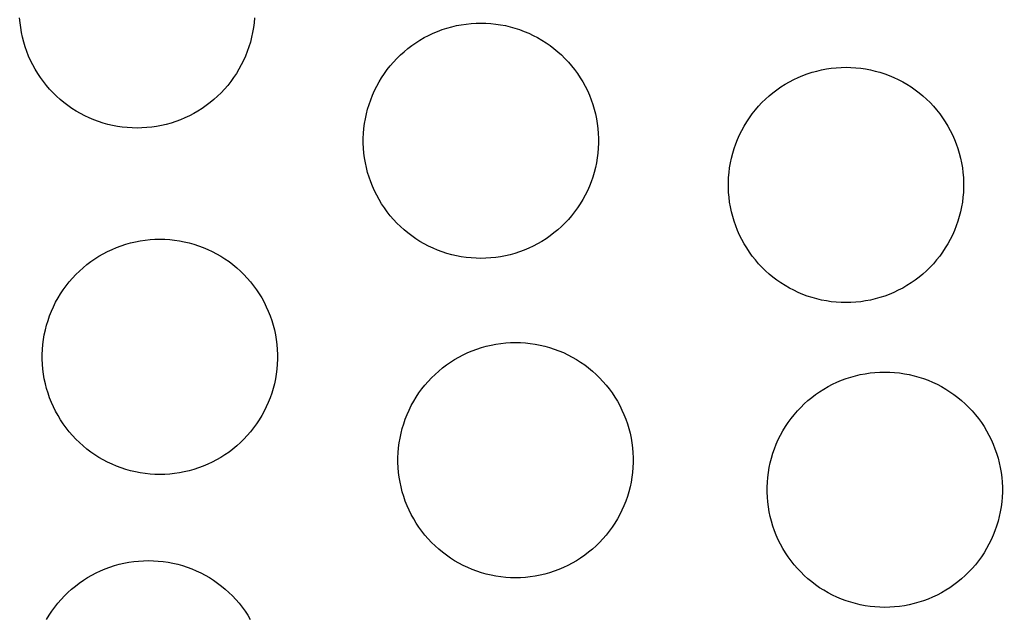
# Model space of a CAD drawing. Header units: metres. Extents: x -102 to 102, y -50 to 50.
# Drawn here: x 40.77 to 54.13, y -26.63 to -18.5 of the extents above; entities that cross this region are included whole.
import ezdxf

# ---------------------------------------------------------------- set-up
doc = ezdxf.new("R2010")
doc.units = ezdxf.units.M

msp = doc.modelspace()

# ---------------------------------------------------------------- linework, layer by layer
for p, q in [((40.7719, -18.5437), (40.7663, -18.4769)), ((40.7803, -18.6102), (40.7719, -18.5437)), ((43.9544, -18.5437), (43.946, -18.6102)), ((43.96, -18.4769), (43.9544, -18.5437)), ((46.7083, -18.5837), (46.7741, -18.5711)), ((46.7741, -18.5711), (46.8404, -18.5613)), ((46.8404, -18.5613), (46.9071, -18.5543)), ((46.9071, -18.5543), (46.974, -18.5501)), ((46.974, -18.5501), (47.041, -18.5487)), ((47.041, -18.5487), (47.108, -18.5501)), ((47.108, -18.5501), (47.1749, -18.5543)), ((47.1749, -18.5543), (47.2415, -18.5613)), ((47.2415, -18.5613), (47.3078, -18.5711)), ((47.3078, -18.5711), (47.3736, -18.5837)), ((40.7915, -18.6763), (40.7803, -18.6102)), ((40.8055, -18.7418), (40.7915, -18.6763)), ((43.9348, -18.6763), (43.9209, -18.7418)), ((43.946, -18.6102), (43.9348, -18.6763)), ((46.3296, -18.7156), (46.3902, -18.687)), ((46.3902, -18.687), (46.452, -18.6611)), ((46.452, -18.6611), (46.5148, -18.6377)), ((46.5148, -18.6377), (46.5785, -18.617)), ((46.5785, -18.617), (46.6431, -18.599)), ((46.6431, -18.599), (46.7083, -18.5837)), ((47.3736, -18.5837), (47.4389, -18.599)), ((47.4389, -18.599), (47.5034, -18.617)), ((47.5034, -18.617), (47.5672, -18.6377)), ((47.5672, -18.6377), (47.63, -18.6611)), ((47.63, -18.6611), (47.6917, -18.687)), ((47.6917, -18.687), (47.7524, -18.7156)), ((40.8221, -18.8067), (40.8055, -18.7418)), ((40.8415, -18.8709), (40.8221, -18.8067)), ((43.9042, -18.8067), (43.8849, -18.8709)), ((43.9209, -18.7418), (43.9042, -18.8067)), ((46.1005, -18.8543), (46.1555, -18.816)), ((46.1555, -18.816), (46.2121, -18.7801)), ((46.2121, -18.7801), (46.2702, -18.7466)), ((46.2702, -18.7466), (46.3296, -18.7156)), ((47.7524, -18.7156), (47.8118, -18.7466)), ((47.8118, -18.7466), (47.8698, -18.7801)), ((47.8698, -18.7801), (47.9264, -18.816)), ((47.9264, -18.816), (47.9814, -18.8543)), ((40.8635, -18.9342), (40.8415, -18.8709)), ((40.8882, -18.9965), (40.8635, -18.9342)), ((43.8628, -18.9342), (43.8382, -18.9965)), ((43.8849, -18.8709), (43.8628, -18.9342)), ((45.9457, -18.9823), (45.9955, -18.9375)), ((45.9955, -18.9375), (46.0471, -18.8948)), ((46.0471, -18.8948), (46.1005, -18.8543)), ((47.9814, -18.8543), (48.0348, -18.8948)), ((48.0348, -18.8948), (48.0864, -18.9375)), ((48.0864, -18.9375), (48.1362, -18.9823)), ((40.9155, -19.0577), (40.8882, -18.9965)), ((40.9452, -19.1177), (40.9155, -19.0577)), ((43.8109, -19.0577), (43.7811, -19.1177)), ((43.8382, -18.9965), (43.8109, -19.0577)), ((45.8082, -19.1288), (45.8519, -19.0781)), ((45.8519, -19.0781), (45.8978, -19.0292)), ((45.8978, -19.0292), (45.9457, -18.9823)), ((48.1362, -18.9823), (48.1841, -19.0292)), ((48.1841, -19.0292), (48.23, -19.0781)), ((48.23, -19.0781), (48.2738, -19.1288)), ((40.9775, -19.1764), (40.9452, -19.1177)), ((41.0122, -19.2338), (40.9775, -19.1764)), ((41.0493, -19.2896), (41.0122, -19.2338)), ((43.7141, -19.2338), (43.677, -19.2896)), ((43.7488, -19.1764), (43.7141, -19.2338)), ((43.7811, -19.1177), (43.7488, -19.1764)), ((45.69, -19.2914), (45.7271, -19.2356)), ((45.7271, -19.2356), (45.7665, -19.1813)), ((45.7665, -19.1813), (45.8082, -19.1288)), ((48.2738, -19.1288), (48.3154, -19.1813)), ((48.3154, -19.1813), (48.3548, -19.2356)), ((48.3548, -19.2356), (48.3919, -19.2914)), ((51.418, -19.2623), (51.4808, -19.239)), ((51.4808, -19.239), (51.5445, -19.2183)), ((51.5445, -19.2183), (51.6091, -19.2003)), ((51.6091, -19.2003), (51.6743, -19.185)), ((51.6743, -19.185), (51.7401, -19.1724)), ((51.7401, -19.1724), (51.8064, -19.1626)), ((51.8064, -19.1626), (51.8731, -19.1556)), ((51.8731, -19.1556), (51.94, -19.1514)), ((51.94, -19.1514), (52.007, -19.15)), ((52.007, -19.15), (52.074, -19.1514)), ((52.074, -19.1514), (52.1408, -19.1556)), ((52.1408, -19.1556), (52.2075, -19.1626)), ((52.2075, -19.1626), (52.2738, -19.1724)), ((52.2738, -19.1724), (52.3396, -19.185)), ((52.3396, -19.185), (52.4049, -19.2003)), ((52.4049, -19.2003), (52.4694, -19.2183)), ((52.4694, -19.2183), (52.5331, -19.239)), ((52.5331, -19.239), (52.596, -19.2623)), ((41.0887, -19.3438), (41.0493, -19.2896)), ((41.1303, -19.3963), (41.0887, -19.3438)), ((43.6376, -19.3438), (43.596, -19.3963)), ((43.677, -19.2896), (43.6376, -19.3438)), ((45.623, -19.4074), (45.6553, -19.3487)), ((45.6553, -19.3487), (45.69, -19.2914)), ((48.3919, -19.2914), (48.4266, -19.3487)), ((48.4266, -19.3487), (48.4589, -19.4074)), ((51.1216, -19.4173), (51.1781, -19.3814)), ((51.1781, -19.3814), (51.2362, -19.3479)), ((51.2362, -19.3479), (51.2956, -19.3168)), ((51.2956, -19.3168), (51.3562, -19.2883)), ((51.3562, -19.2883), (51.418, -19.2623)), ((52.596, -19.2623), (52.6577, -19.2883)), ((52.6577, -19.2883), (52.7184, -19.3168)), ((52.7184, -19.3168), (52.7778, -19.3479)), ((52.7778, -19.3479), (52.8358, -19.3814)), ((52.8358, -19.3814), (52.8924, -19.4173)), ((41.1741, -19.4471), (41.1303, -19.3963)), ((41.22, -19.4959), (41.1741, -19.4471)), ((41.2679, -19.5428), (41.22, -19.4959)), ((43.5063, -19.4959), (43.4585, -19.5428)), ((43.5522, -19.4471), (43.5063, -19.4959)), ((43.596, -19.3963), (43.5522, -19.4471)), ((45.566, -19.5287), (45.5932, -19.4675)), ((45.5932, -19.4675), (45.623, -19.4074)), ((48.4589, -19.4074), (48.4887, -19.4675)), ((48.4887, -19.4675), (48.5159, -19.5287)), ((50.9615, -19.5388), (51.0131, -19.4961)), ((51.0131, -19.4961), (51.0665, -19.4556)), ((51.0665, -19.4556), (51.1216, -19.4173)), ((52.8924, -19.4173), (52.9474, -19.4556)), ((52.9474, -19.4556), (53.0008, -19.4961)), ((53.0008, -19.4961), (53.0524, -19.5388)), ((41.3177, -19.5876), (41.2679, -19.5428)), ((41.3693, -19.6304), (41.3177, -19.5876)), ((41.4227, -19.6709), (41.3693, -19.6304)), ((43.357, -19.6304), (43.3036, -19.6709)), ((43.4086, -19.5876), (43.357, -19.6304)), ((43.4585, -19.5428), (43.4086, -19.5876)), ((45.5193, -19.6543), (45.5413, -19.591)), ((45.5413, -19.591), (45.566, -19.5287)), ((48.5159, -19.5287), (48.5406, -19.591)), ((48.5406, -19.591), (48.5627, -19.6543)), ((50.8179, -19.6794), (50.8638, -19.6305)), ((50.8638, -19.6305), (50.9117, -19.5836)), ((50.9117, -19.5836), (50.9615, -19.5388)), ((53.0524, -19.5388), (53.1022, -19.5836)), ((53.1022, -19.5836), (53.1501, -19.6305)), ((53.1501, -19.6305), (53.196, -19.6794)), ((41.4777, -19.7091), (41.4227, -19.6709)), ((41.5343, -19.745), (41.4777, -19.7091)), ((41.5924, -19.7785), (41.5343, -19.745)), ((41.6517, -19.8096), (41.5924, -19.7785)), ((43.134, -19.7785), (43.0746, -19.8096)), ((43.192, -19.745), (43.134, -19.7785)), ((43.2486, -19.7091), (43.192, -19.745)), ((43.3036, -19.6709), (43.2486, -19.7091)), ((45.4693, -19.8489), (45.4832, -19.7833)), ((45.4832, -19.7833), (45.4999, -19.7184)), ((45.4999, -19.7184), (45.5193, -19.6543)), ((48.5627, -19.6543), (48.582, -19.7184)), ((48.582, -19.7184), (48.5987, -19.7833)), ((48.5987, -19.7833), (48.6126, -19.8489)), ((50.6931, -19.8369), (50.7325, -19.7826)), ((50.7325, -19.7826), (50.7742, -19.7301)), ((50.7742, -19.7301), (50.8179, -19.6794)), ((53.196, -19.6794), (53.2398, -19.7301)), ((53.2398, -19.7301), (53.2814, -19.7826)), ((53.2814, -19.7826), (53.3208, -19.8369)), ((41.7124, -19.8381), (41.6517, -19.8096)), ((41.7742, -19.8641), (41.7124, -19.8381)), ((41.837, -19.8874), (41.7742, -19.8641)), ((41.9007, -19.9082), (41.837, -19.8874)), ((41.9653, -19.9262), (41.9007, -19.9082)), ((42.8256, -19.9082), (42.7611, -19.9262)), ((42.8894, -19.8874), (42.8256, -19.9082)), ((42.9522, -19.8641), (42.8894, -19.8874)), ((43.0139, -19.8381), (42.9522, -19.8641)), ((43.0746, -19.8096), (43.0139, -19.8381)), ((45.4497, -19.9815), (45.4581, -19.915)), ((45.4581, -19.915), (45.4693, -19.8489)), ((48.6126, -19.8489), (48.6238, -19.915)), ((48.6238, -19.915), (48.6322, -19.9815)), ((50.6213, -19.95), (50.6561, -19.8927)), ((50.6561, -19.8927), (50.6931, -19.8369)), ((53.3208, -19.8369), (53.3579, -19.8927)), ((53.3579, -19.8927), (53.3926, -19.95)), ((42.0305, -19.9415), (41.9653, -19.9262)), ((42.0963, -19.954), (42.0305, -19.9415)), ((42.1626, -19.9638), (42.0963, -19.954)), ((42.2293, -19.9708), (42.1626, -19.9638)), ((42.2962, -19.975), (42.2293, -19.9708)), ((42.3632, -19.9764), (42.2962, -19.975)), ((42.4302, -19.975), (42.3632, -19.9764)), ((42.4971, -19.9708), (42.4302, -19.975)), ((42.5637, -19.9638), (42.4971, -19.9708)), ((42.63, -19.954), (42.5637, -19.9638)), ((42.6958, -19.9415), (42.63, -19.954)), ((42.7611, -19.9262), (42.6958, -19.9415)), ((45.4413, -20.1152), (45.4441, -20.0482)), ((45.4441, -20.0482), (45.4497, -19.9815)), ((48.6322, -19.9815), (48.6378, -20.0482)), ((48.6378, -20.0482), (48.6406, -20.1152)), ((50.5592, -20.0687), (50.5891, -20.0087)), ((50.5891, -20.0087), (50.6213, -19.95)), ((53.3926, -19.95), (53.4249, -20.0087)), ((53.4249, -20.0087), (53.4547, -20.0687)), ((45.4413, -20.1822), (45.4413, -20.1152)), ((45.4441, -20.2492), (45.4413, -20.1822)), ((48.6406, -20.1822), (48.6378, -20.2492)), ((48.6406, -20.1152), (48.6406, -20.1822)), ((50.5073, -20.1923), (50.532, -20.13)), ((50.532, -20.13), (50.5592, -20.0687)), ((53.4547, -20.0687), (53.4819, -20.13)), ((53.4819, -20.13), (53.5066, -20.1923)), ((45.4497, -20.3159), (45.4441, -20.2492)), ((45.4581, -20.3824), (45.4497, -20.3159)), ((48.6322, -20.3159), (48.6238, -20.3824)), ((48.6378, -20.2492), (48.6322, -20.3159)), ((50.4659, -20.3197), (50.4853, -20.2556)), ((50.4853, -20.2556), (50.5073, -20.1923)), ((53.5066, -20.1923), (53.5286, -20.2556)), ((53.5286, -20.2556), (53.548, -20.3197)), ((45.4693, -20.4485), (45.4581, -20.3824)), ((45.4832, -20.5141), (45.4693, -20.4485)), ((48.6126, -20.4485), (48.5987, -20.5141)), ((48.6238, -20.3824), (48.6126, -20.4485)), ((50.4241, -20.5163), (50.4353, -20.4502)), ((50.4353, -20.4502), (50.4492, -20.3846)), ((50.4492, -20.3846), (50.4659, -20.3197)), ((53.548, -20.3197), (53.5647, -20.3846)), ((53.5647, -20.3846), (53.5786, -20.4502)), ((53.5786, -20.4502), (53.5898, -20.5163)), ((45.4999, -20.579), (45.4832, -20.5141)), ((45.5193, -20.6431), (45.4999, -20.579)), ((48.582, -20.579), (48.5627, -20.6431)), ((48.5987, -20.5141), (48.582, -20.579)), ((50.4101, -20.6495), (50.4157, -20.5827)), ((50.4157, -20.5827), (50.4241, -20.5163)), ((53.5898, -20.5163), (53.5982, -20.5827)), ((53.5982, -20.5827), (53.6038, -20.6495)), ((45.5413, -20.7064), (45.5193, -20.6431)), ((45.566, -20.7687), (45.5413, -20.7064)), ((48.5406, -20.7064), (48.5159, -20.7687)), ((48.5627, -20.6431), (48.5406, -20.7064)), ((50.4073, -20.7165), (50.4101, -20.6495)), ((50.4073, -20.7835), (50.4073, -20.7165)), ((53.6038, -20.6495), (53.6066, -20.7165)), ((53.6066, -20.7165), (53.6066, -20.7835)), ((45.5932, -20.8299), (45.566, -20.7687)), ((45.623, -20.89), (45.5932, -20.8299)), ((48.4887, -20.8299), (48.4589, -20.89)), ((48.5159, -20.7687), (48.4887, -20.8299)), ((50.4101, -20.8504), (50.4073, -20.7835)), ((50.4157, -20.9172), (50.4101, -20.8504)), ((53.6038, -20.8504), (53.5982, -20.9172)), ((53.6066, -20.7835), (53.6038, -20.8504)), ((45.6553, -20.9487), (45.623, -20.89)), ((45.69, -21.006), (45.6553, -20.9487)), ((48.4266, -20.9487), (48.3919, -21.006)), ((48.4589, -20.89), (48.4266, -20.9487)), ((50.4241, -20.9837), (50.4157, -20.9172)), ((50.4353, -21.0498), (50.4241, -20.9837)), ((53.5898, -20.9837), (53.5786, -21.0498)), ((53.5982, -20.9172), (53.5898, -20.9837)), ((45.7271, -21.0618), (45.69, -21.006)), ((45.7665, -21.1161), (45.7271, -21.0618)), ((45.8082, -21.1686), (45.7665, -21.1161)), ((48.3154, -21.1161), (48.2738, -21.1686)), ((48.3548, -21.0618), (48.3154, -21.1161)), ((48.3919, -21.006), (48.3548, -21.0618)), ((50.4492, -21.1154), (50.4353, -21.0498)), ((50.4659, -21.1803), (50.4492, -21.1154)), ((53.5647, -21.1154), (53.548, -21.1803)), ((53.5786, -21.0498), (53.5647, -21.1154)), ((45.8519, -21.2193), (45.8082, -21.1686)), ((45.8978, -21.2682), (45.8519, -21.2193)), ((48.23, -21.2193), (48.1841, -21.2682)), ((48.2738, -21.1686), (48.23, -21.2193)), ((50.4853, -21.2444), (50.4659, -21.1803)), ((50.5073, -21.3077), (50.4853, -21.2444)), ((53.5286, -21.2444), (53.5066, -21.3077)), ((53.548, -21.1803), (53.5286, -21.2444)), ((45.9457, -21.315), (45.8978, -21.2682)), ((45.9955, -21.3599), (45.9457, -21.315)), ((46.0471, -21.4026), (45.9955, -21.3599)), ((48.0864, -21.3599), (48.0348, -21.4026)), ((48.1362, -21.315), (48.0864, -21.3599)), ((48.1841, -21.2682), (48.1362, -21.315)), ((50.532, -21.37), (50.5073, -21.3077)), ((50.5592, -21.4312), (50.532, -21.37)), ((53.4819, -21.37), (53.4547, -21.4312)), ((53.5066, -21.3077), (53.4819, -21.37)), ((42.3409, -21.5224), (42.4068, -21.5098)), ((42.4068, -21.5098), (42.4731, -21.5)), ((42.4731, -21.5), (42.5397, -21.493)), ((42.5397, -21.493), (42.6066, -21.4888)), ((42.6066, -21.4888), (42.6736, -21.4874)), ((42.6736, -21.4874), (42.7406, -21.4888)), ((42.7406, -21.4888), (42.8075, -21.493)), ((42.8075, -21.493), (42.8741, -21.5)), ((42.8741, -21.5), (42.9404, -21.5098)), ((42.9404, -21.5098), (43.0063, -21.5224)), ((46.1005, -21.4431), (46.0471, -21.4026)), ((46.1555, -21.4814), (46.1005, -21.4431)), ((46.2121, -21.5173), (46.1555, -21.4814)), ((46.2702, -21.5508), (46.2121, -21.5173)), ((47.8698, -21.5173), (47.8118, -21.5508)), ((47.9264, -21.4814), (47.8698, -21.5173)), ((47.9814, -21.4431), (47.9264, -21.4814)), ((48.0348, -21.4026), (47.9814, -21.4431)), ((50.5891, -21.4913), (50.5592, -21.4312)), ((50.6213, -21.55), (50.5891, -21.4913)), ((53.4249, -21.4913), (53.3926, -21.55)), ((53.4547, -21.4312), (53.4249, -21.4913)), ((41.9028, -21.6853), (41.9622, -21.6543)), ((41.9622, -21.6543), (42.0228, -21.6257)), ((42.0228, -21.6257), (42.0846, -21.5997)), ((42.0846, -21.5997), (42.1474, -21.5764)), ((42.1474, -21.5764), (42.2112, -21.5557)), ((42.2112, -21.5557), (42.2757, -21.5377)), ((42.2757, -21.5377), (42.3409, -21.5224)), ((43.0063, -21.5224), (43.0715, -21.5377)), ((43.0715, -21.5377), (43.136, -21.5557)), ((43.136, -21.5557), (43.1998, -21.5764)), ((43.1998, -21.5764), (43.2626, -21.5997)), ((43.2626, -21.5997), (43.3244, -21.6257)), ((43.3244, -21.6257), (43.385, -21.6543)), ((43.385, -21.6543), (43.4444, -21.6853)), ((46.3296, -21.5818), (46.2702, -21.5508)), ((46.3902, -21.6104), (46.3296, -21.5818)), ((46.452, -21.6363), (46.3902, -21.6104)), ((46.5148, -21.6597), (46.452, -21.6363)), ((47.63, -21.6363), (47.5672, -21.6597)), ((47.6917, -21.6104), (47.63, -21.6363)), ((47.7524, -21.5818), (47.6917, -21.6104)), ((47.8118, -21.5508), (47.7524, -21.5818)), ((50.6561, -21.6073), (50.6213, -21.55)), ((50.6931, -21.6631), (50.6561, -21.6073)), ((53.3579, -21.6073), (53.3208, -21.6631)), ((53.3926, -21.55), (53.3579, -21.6073)), ((41.7332, -21.793), (41.7882, -21.7547)), ((41.7882, -21.7547), (41.8448, -21.7188)), ((41.8448, -21.7188), (41.9028, -21.6853)), ((43.4444, -21.6853), (43.5024, -21.7188)), ((43.5024, -21.7188), (43.559, -21.7547)), ((43.559, -21.7547), (43.6141, -21.793)), ((46.5785, -21.6804), (46.5148, -21.6597)), ((46.6431, -21.6984), (46.5785, -21.6804)), ((46.7083, -21.7137), (46.6431, -21.6984)), ((46.7741, -21.7263), (46.7083, -21.7137)), ((46.8404, -21.7361), (46.7741, -21.7263)), ((46.9071, -21.7431), (46.8404, -21.7361)), ((46.974, -21.7473), (46.9071, -21.7431)), ((47.041, -21.7487), (46.974, -21.7473)), ((47.108, -21.7473), (47.041, -21.7487)), ((47.1749, -21.7431), (47.108, -21.7473)), ((47.2415, -21.7361), (47.1749, -21.7431)), ((47.3078, -21.7263), (47.2415, -21.7361)), ((47.3736, -21.7137), (47.3078, -21.7263)), ((47.4389, -21.6984), (47.3736, -21.7137)), ((47.5034, -21.6804), (47.4389, -21.6984)), ((47.5672, -21.6597), (47.5034, -21.6804)), ((50.7325, -21.7173), (50.6931, -21.6631)), ((50.7742, -21.7699), (50.7325, -21.7173)), ((50.8179, -21.8206), (50.7742, -21.7699)), ((53.2398, -21.7699), (53.196, -21.8206)), ((53.2814, -21.7173), (53.2398, -21.7699)), ((53.3208, -21.6631), (53.2814, -21.7173)), ((41.5304, -21.9679), (41.5783, -21.9211)), ((41.5783, -21.9211), (41.6281, -21.8762)), ((41.6281, -21.8762), (41.6798, -21.8335)), ((41.6798, -21.8335), (41.7332, -21.793)), ((43.6141, -21.793), (43.6674, -21.8335)), ((43.6674, -21.8335), (43.7191, -21.8762)), ((43.7191, -21.8762), (43.7689, -21.9211)), ((43.7689, -21.9211), (43.8168, -21.9679)), ((50.8638, -21.8694), (50.8179, -21.8206)), ((50.9117, -21.9163), (50.8638, -21.8694)), ((50.9615, -21.9612), (50.9117, -21.9163)), ((53.1022, -21.9163), (53.0524, -21.9612)), ((53.1501, -21.8694), (53.1022, -21.9163)), ((53.196, -21.8206), (53.1501, -21.8694)), ((41.4408, -22.0675), (41.4846, -22.0168)), ((41.4846, -22.0168), (41.5304, -21.9679)), ((43.8168, -21.9679), (43.8626, -22.0168)), ((43.8626, -22.0168), (43.9064, -22.0675)), ((51.0131, -22.0039), (50.9615, -21.9612)), ((51.0665, -22.0444), (51.0131, -22.0039)), ((51.1216, -22.0827), (51.0665, -22.0444)), ((52.9474, -22.0444), (52.8924, -22.0827)), ((53.0008, -22.0039), (52.9474, -22.0444)), ((53.0524, -21.9612), (53.0008, -22.0039)), ((41.3227, -22.2301), (41.3598, -22.1743)), ((41.3598, -22.1743), (41.3992, -22.12)), ((41.3992, -22.12), (41.4408, -22.0675)), ((43.9064, -22.0675), (43.948, -22.12)), ((43.948, -22.12), (43.9874, -22.1743)), ((43.9874, -22.1743), (44.0245, -22.2301)), ((51.1781, -22.1186), (51.1216, -22.0827)), ((51.2362, -22.1521), (51.1781, -22.1186)), ((51.2956, -22.1831), (51.2362, -22.1521)), ((51.3562, -22.2117), (51.2956, -22.1831)), ((52.7184, -22.1831), (52.6577, -22.2117)), ((52.7778, -22.1521), (52.7184, -22.1831)), ((52.8358, -22.1186), (52.7778, -22.1521)), ((52.8924, -22.0827), (52.8358, -22.1186)), ((41.2557, -22.3461), (41.288, -22.2874)), ((41.288, -22.2874), (41.3227, -22.2301)), ((44.0245, -22.2301), (44.0592, -22.2874)), ((44.0592, -22.2874), (44.0915, -22.3461)), ((51.418, -22.2376), (51.3562, -22.2117)), ((51.4808, -22.261), (51.418, -22.2376)), ((51.5445, -22.2817), (51.4808, -22.261)), ((51.6091, -22.2997), (51.5445, -22.2817)), ((51.6743, -22.315), (51.6091, -22.2997)), ((51.7401, -22.3276), (51.6743, -22.315)), ((52.3396, -22.315), (52.2738, -22.3276)), ((52.4049, -22.2997), (52.3396, -22.315)), ((52.4694, -22.2817), (52.4049, -22.2997)), ((52.5331, -22.261), (52.4694, -22.2817)), ((52.596, -22.2376), (52.5331, -22.261)), ((52.6577, -22.2117), (52.596, -22.2376)), ((41.1986, -22.4674), (41.2259, -22.4061)), ((41.2259, -22.4061), (41.2557, -22.3461)), ((44.0915, -22.3461), (44.1213, -22.4061)), ((44.1213, -22.4061), (44.1486, -22.4674)), ((51.8064, -22.3374), (51.7401, -22.3276)), ((51.8731, -22.3444), (51.8064, -22.3374)), ((51.94, -22.3486), (51.8731, -22.3444)), ((52.007, -22.35), (51.94, -22.3486)), ((52.074, -22.3486), (52.007, -22.35)), ((52.1408, -22.3444), (52.074, -22.3486)), ((52.2075, -22.3374), (52.1408, -22.3444)), ((52.2738, -22.3276), (52.2075, -22.3374)), ((41.1519, -22.593), (41.174, -22.5297)), ((41.174, -22.5297), (41.1986, -22.4674)), ((44.1486, -22.4674), (44.1732, -22.5297)), ((44.1732, -22.5297), (44.1953, -22.593)), ((41.1019, -22.7876), (41.1159, -22.722)), ((41.1159, -22.722), (41.1325, -22.6571)), ((41.1325, -22.6571), (41.1519, -22.593)), ((44.1953, -22.593), (44.2147, -22.6571)), ((44.2147, -22.6571), (44.2313, -22.722)), ((44.2313, -22.722), (44.2453, -22.7876)), ((41.0824, -22.9202), (41.0908, -22.8537)), ((41.0908, -22.8537), (41.1019, -22.7876)), ((44.2453, -22.7876), (44.2564, -22.8537)), ((44.2564, -22.8537), (44.2648, -22.9202)), ((41.074, -23.0539), (41.0768, -22.9869)), ((41.0768, -22.9869), (41.0824, -22.9202)), ((44.2648, -22.9202), (44.2704, -22.9869)), ((44.2704, -22.9869), (44.2733, -23.0539)), ((46.923, -23.0045), (46.9858, -22.9812)), ((46.9858, -22.9812), (47.0495, -22.9605)), ((47.0495, -22.9605), (47.1141, -22.9425)), ((47.1141, -22.9425), (47.1793, -22.9272)), ((47.1793, -22.9272), (47.2451, -22.9146)), ((47.2451, -22.9146), (47.3114, -22.9048)), ((47.3114, -22.9048), (47.3781, -22.8978)), ((47.3781, -22.8978), (47.445, -22.8936)), ((47.445, -22.8936), (47.512, -22.8922)), ((47.512, -22.8922), (47.579, -22.8936)), ((47.579, -22.8936), (47.6459, -22.8978)), ((47.6459, -22.8978), (47.7125, -22.9048)), ((47.7125, -22.9048), (47.7788, -22.9146)), ((47.7788, -22.9146), (47.8446, -22.9272)), ((47.8446, -22.9272), (47.9099, -22.9425)), ((47.9099, -22.9425), (47.9744, -22.9605)), ((47.9744, -22.9605), (48.0382, -22.9812)), ((48.0382, -22.9812), (48.101, -23.0045)), ((41.074, -23.1209), (41.074, -23.0539)), ((41.0768, -23.1879), (41.074, -23.1209)), ((44.2733, -23.1209), (44.2704, -23.1879)), ((44.2733, -23.0539), (44.2733, -23.1209)), ((46.6266, -23.1595), (46.6831, -23.1236)), ((46.6831, -23.1236), (46.7412, -23.0901)), ((46.7412, -23.0901), (46.8006, -23.0591)), ((46.8006, -23.0591), (46.8612, -23.0305)), ((46.8612, -23.0305), (46.923, -23.0045)), ((48.101, -23.0045), (48.1628, -23.0305)), ((48.1628, -23.0305), (48.2234, -23.0591)), ((48.2234, -23.0591), (48.2828, -23.0901)), ((48.2828, -23.0901), (48.3408, -23.1236)), ((48.3408, -23.1236), (48.3974, -23.1595)), ((41.0824, -23.2546), (41.0768, -23.1879)), ((41.0908, -23.3211), (41.0824, -23.2546)), ((44.2648, -23.2546), (44.2564, -23.3211)), ((44.2704, -23.1879), (44.2648, -23.2546)), ((46.4665, -23.281), (46.5181, -23.2383)), ((46.5181, -23.2383), (46.5715, -23.1978)), ((46.5715, -23.1978), (46.6266, -23.1595)), ((48.3974, -23.1595), (48.4524, -23.1978)), ((48.4524, -23.1978), (48.5058, -23.2383)), ((48.5058, -23.2383), (48.5574, -23.281)), ((41.1019, -23.3872), (41.0908, -23.3211)), ((41.1159, -23.4528), (41.1019, -23.3872)), ((44.2453, -23.3872), (44.2313, -23.4528)), ((44.2564, -23.3211), (44.2453, -23.3872)), ((46.3229, -23.4216), (46.3688, -23.3727)), ((46.3688, -23.3727), (46.4167, -23.3258)), ((46.4167, -23.3258), (46.4665, -23.281)), ((48.5574, -23.281), (48.6073, -23.3258)), ((48.6073, -23.3258), (48.6551, -23.3727)), ((48.6551, -23.3727), (48.701, -23.4216)), ((51.9451, -23.4066), (52.0079, -23.3833)), ((52.0079, -23.3833), (52.0716, -23.3625)), ((52.0716, -23.3625), (52.1362, -23.3445)), ((52.1362, -23.3445), (52.2014, -23.3292)), ((52.2014, -23.3292), (52.2672, -23.3167)), ((52.2672, -23.3167), (52.3335, -23.3069)), ((52.3335, -23.3069), (52.4002, -23.2999)), ((52.4002, -23.2999), (52.4671, -23.2957)), ((52.4671, -23.2957), (52.5341, -23.2943)), ((52.5341, -23.2943), (52.6011, -23.2957)), ((52.6011, -23.2957), (52.668, -23.2999)), ((52.668, -23.2999), (52.7346, -23.3069)), ((52.7346, -23.3069), (52.8009, -23.3167)), ((52.8009, -23.3167), (52.8667, -23.3292)), ((52.8667, -23.3292), (52.932, -23.3445)), ((52.932, -23.3445), (52.9965, -23.3625)), ((52.9965, -23.3625), (53.0603, -23.3833)), ((53.0603, -23.3833), (53.1231, -23.4066)), ((41.1325, -23.5177), (41.1159, -23.4528)), ((41.1519, -23.5818), (41.1325, -23.5177)), ((44.2147, -23.5177), (44.1953, -23.5818)), ((44.2313, -23.4528), (44.2147, -23.5177)), ((46.1981, -23.579), (46.2375, -23.5248)), ((46.2375, -23.5248), (46.2792, -23.4723)), ((46.2792, -23.4723), (46.3229, -23.4216)), ((48.701, -23.4216), (48.7448, -23.4723)), ((48.7448, -23.4723), (48.7864, -23.5248)), ((48.7864, -23.5248), (48.8258, -23.579)), ((51.6487, -23.5616), (51.7052, -23.5257)), ((51.7052, -23.5257), (51.7633, -23.4922)), ((51.7633, -23.4922), (51.8227, -23.4611)), ((51.8227, -23.4611), (51.8833, -23.4326)), ((51.8833, -23.4326), (51.9451, -23.4066)), ((53.1231, -23.4066), (53.1848, -23.4326)), ((53.1848, -23.4326), (53.2455, -23.4611)), ((53.2455, -23.4611), (53.3049, -23.4922)), ((53.3049, -23.4922), (53.3629, -23.5257)), ((53.3629, -23.5257), (53.4195, -23.5616)), ((41.174, -23.6451), (41.1519, -23.5818)), ((41.1986, -23.7074), (41.174, -23.6451)), ((44.1732, -23.6451), (44.1486, -23.7074)), ((44.1953, -23.5818), (44.1732, -23.6451)), ((46.1263, -23.6922), (46.1611, -23.6349)), ((46.1611, -23.6349), (46.1981, -23.579)), ((48.8258, -23.579), (48.8629, -23.6349)), ((48.8629, -23.6349), (48.8976, -23.6922)), ((51.4886, -23.6831), (51.5403, -23.6404)), ((51.5403, -23.6404), (51.5936, -23.5998)), ((51.5936, -23.5998), (51.6487, -23.5616)), ((53.4195, -23.5616), (53.4745, -23.5998)), ((53.4745, -23.5998), (53.5279, -23.6404)), ((53.5279, -23.6404), (53.5795, -23.6831)), ((41.2259, -23.7686), (41.1986, -23.7074)), ((41.2557, -23.8287), (41.2259, -23.7686)), ((44.1213, -23.7686), (44.0915, -23.8287)), ((44.1486, -23.7074), (44.1213, -23.7686)), ((46.0643, -23.8109), (46.0941, -23.7509)), ((46.0941, -23.7509), (46.1263, -23.6922)), ((48.8976, -23.6922), (48.9299, -23.7509)), ((48.9299, -23.7509), (48.9597, -23.8109)), ((51.3451, -23.8237), (51.3909, -23.7748)), ((51.3909, -23.7748), (51.4388, -23.7279)), ((51.4388, -23.7279), (51.4886, -23.6831)), ((53.5795, -23.6831), (53.6293, -23.7279)), ((53.6293, -23.7279), (53.6772, -23.7748)), ((53.6772, -23.7748), (53.7231, -23.8237)), ((41.288, -23.8874), (41.2557, -23.8287)), ((41.3227, -23.9447), (41.288, -23.8874)), ((44.0592, -23.8874), (44.0245, -23.9447)), ((44.0915, -23.8287), (44.0592, -23.8874)), ((46.0123, -23.9345), (46.037, -23.8722)), ((46.037, -23.8722), (46.0643, -23.8109)), ((48.9597, -23.8109), (48.987, -23.8722)), ((48.987, -23.8722), (49.0116, -23.9345)), ((51.2202, -23.9811), (51.2596, -23.9269)), ((51.2596, -23.9269), (51.3013, -23.8744)), ((51.3013, -23.8744), (51.3451, -23.8237)), ((53.7231, -23.8237), (53.7669, -23.8744)), ((53.7669, -23.8744), (53.8085, -23.9269)), ((53.8085, -23.9269), (53.8479, -23.9811)), ((41.3598, -24.0005), (41.3227, -23.9447)), ((41.3992, -24.0547), (41.3598, -24.0005)), ((41.4408, -24.1073), (41.3992, -24.0547)), ((43.948, -24.0547), (43.9064, -24.1073)), ((43.9874, -24.0005), (43.948, -24.0547)), ((44.0245, -23.9447), (43.9874, -24.0005)), ((45.9709, -24.0619), (45.9903, -23.9978)), ((45.9903, -23.9978), (46.0123, -23.9345)), ((49.0116, -23.9345), (49.0337, -23.9978)), ((49.0337, -23.9978), (49.053, -24.0619)), ((51.1485, -24.0943), (51.1832, -24.0369)), ((51.1832, -24.0369), (51.2202, -23.9811)), ((53.8479, -23.9811), (53.885, -24.0369)), ((53.885, -24.0369), (53.9197, -24.0943)), ((41.4846, -24.158), (41.4408, -24.1073)), ((41.5304, -24.2069), (41.4846, -24.158)), ((43.8626, -24.158), (43.8168, -24.2069)), ((43.9064, -24.1073), (43.8626, -24.158)), ((45.9291, -24.2585), (45.9403, -24.1924)), ((45.9403, -24.1924), (45.9543, -24.1268)), ((45.9543, -24.1268), (45.9709, -24.0619)), ((49.053, -24.0619), (49.0697, -24.1268)), ((49.0697, -24.1268), (49.0836, -24.1924)), ((49.0836, -24.1924), (49.0948, -24.2585)), ((51.0864, -24.213), (51.1162, -24.153)), ((51.1162, -24.153), (51.1485, -24.0943)), ((53.9197, -24.0943), (53.952, -24.153)), ((53.952, -24.153), (53.9818, -24.213)), ((41.5783, -24.2537), (41.5304, -24.2069)), ((41.6281, -24.2986), (41.5783, -24.2537)), ((41.6798, -24.3413), (41.6281, -24.2986)), ((43.7191, -24.2986), (43.6674, -24.3413)), ((43.7689, -24.2537), (43.7191, -24.2986)), ((43.8168, -24.2069), (43.7689, -24.2537)), ((45.9151, -24.3917), (45.9207, -24.3249)), ((45.9207, -24.3249), (45.9291, -24.2585)), ((49.0948, -24.2585), (49.1032, -24.3249)), ((49.1032, -24.3249), (49.1088, -24.3917)), ((51.0344, -24.3365), (51.0591, -24.2742)), ((51.0591, -24.2742), (51.0864, -24.213)), ((53.9818, -24.213), (54.009, -24.2742)), ((54.009, -24.2742), (54.0337, -24.3365)), ((41.7332, -24.3818), (41.6798, -24.3413)), ((41.7882, -24.4201), (41.7332, -24.3818)), ((41.8448, -24.456), (41.7882, -24.4201)), ((41.9028, -24.4895), (41.8448, -24.456)), ((43.5024, -24.456), (43.4444, -24.4895)), ((43.559, -24.4201), (43.5024, -24.456)), ((43.6141, -24.3818), (43.559, -24.4201)), ((43.6674, -24.3413), (43.6141, -24.3818)), ((45.9123, -24.4587), (45.9151, -24.3917)), ((45.9123, -24.5257), (45.9123, -24.4587)), ((49.1088, -24.3917), (49.1116, -24.4587)), ((49.1116, -24.4587), (49.1116, -24.5257)), ((50.993, -24.464), (51.0124, -24.3998)), ((51.0124, -24.3998), (51.0344, -24.3365)), ((54.0337, -24.3365), (54.0558, -24.3998)), ((54.0558, -24.3998), (54.0751, -24.464)), ((41.9622, -24.5205), (41.9028, -24.4895)), ((42.0228, -24.5491), (41.9622, -24.5205)), ((42.0846, -24.575), (42.0228, -24.5491)), ((42.1474, -24.5984), (42.0846, -24.575)), ((43.2626, -24.575), (43.1998, -24.5984)), ((43.3244, -24.5491), (43.2626, -24.575)), ((43.385, -24.5205), (43.3244, -24.5491)), ((43.4444, -24.4895), (43.385, -24.5205)), ((45.9151, -24.5927), (45.9123, -24.5257)), ((45.9207, -24.6594), (45.9151, -24.5927)), ((49.1088, -24.5927), (49.1032, -24.6594)), ((49.1116, -24.5257), (49.1088, -24.5927)), ((50.9512, -24.6605), (50.9624, -24.5945)), ((50.9624, -24.5945), (50.9764, -24.5289)), ((50.9764, -24.5289), (50.993, -24.464)), ((54.0751, -24.464), (54.0918, -24.5289)), ((54.0918, -24.5289), (54.1057, -24.5945)), ((54.1057, -24.5945), (54.1169, -24.6605)), ((42.2112, -24.6191), (42.1474, -24.5984)), ((42.2757, -24.6371), (42.2112, -24.6191)), ((42.3409, -24.6524), (42.2757, -24.6371)), ((42.4068, -24.665), (42.3409, -24.6524)), ((42.4731, -24.6748), (42.4068, -24.665)), ((42.5397, -24.6818), (42.4731, -24.6748)), ((42.6066, -24.686), (42.5397, -24.6818)), ((42.6736, -24.6874), (42.6066, -24.686)), ((42.7406, -24.686), (42.6736, -24.6874)), ((42.8075, -24.6818), (42.7406, -24.686)), ((42.8741, -24.6748), (42.8075, -24.6818)), ((42.9404, -24.665), (42.8741, -24.6748)), ((43.0063, -24.6524), (42.9404, -24.665)), ((43.0715, -24.6371), (43.0063, -24.6524)), ((43.136, -24.6191), (43.0715, -24.6371)), ((43.1998, -24.5984), (43.136, -24.6191)), ((45.9291, -24.7259), (45.9207, -24.6594)), ((45.9403, -24.792), (45.9291, -24.7259)), ((49.0948, -24.7259), (49.0836, -24.792)), ((49.1032, -24.6594), (49.0948, -24.7259)), ((50.9372, -24.7938), (50.9429, -24.727)), ((50.9429, -24.727), (50.9512, -24.6605)), ((54.1169, -24.6605), (54.1253, -24.727)), ((54.1253, -24.727), (54.1309, -24.7938)), ((45.9543, -24.8575), (45.9403, -24.792)), ((45.9709, -24.9225), (45.9543, -24.8575)), ((49.0697, -24.8575), (49.053, -24.9225)), ((49.0836, -24.792), (49.0697, -24.8575)), ((50.9344, -24.8608), (50.9372, -24.7938)), ((50.9344, -24.9278), (50.9344, -24.8608)), ((54.1309, -24.7938), (54.1337, -24.8608)), ((54.1337, -24.8608), (54.1337, -24.9278)), ((45.9903, -24.9866), (45.9709, -24.9225)), ((46.0123, -25.0499), (45.9903, -24.9866)), ((49.0337, -24.9866), (49.0116, -25.0499)), ((49.053, -24.9225), (49.0337, -24.9866)), ((50.9372, -24.9947), (50.9344, -24.9278)), ((50.9429, -25.0615), (50.9372, -24.9947)), ((54.1309, -24.9947), (54.1253, -25.0615)), ((54.1337, -24.9278), (54.1309, -24.9947)), ((46.037, -25.1122), (46.0123, -25.0499)), ((46.0643, -25.1734), (46.037, -25.1122)), ((48.987, -25.1122), (48.9597, -25.1734)), ((49.0116, -25.0499), (48.987, -25.1122)), ((50.9512, -25.128), (50.9429, -25.0615)), ((50.9624, -25.1941), (50.9512, -25.128)), ((54.1169, -25.128), (54.1057, -25.1941)), ((54.1253, -25.0615), (54.1169, -25.128)), ((46.0941, -25.2335), (46.0643, -25.1734)), ((46.1263, -25.2922), (46.0941, -25.2335)), ((48.9299, -25.2335), (48.8976, -25.2922)), ((48.9597, -25.1734), (48.9299, -25.2335)), ((50.9764, -25.2596), (50.9624, -25.1941)), ((50.993, -25.3245), (50.9764, -25.2596)), ((54.0918, -25.2596), (54.0751, -25.3245)), ((54.1057, -25.1941), (54.0918, -25.2596)), ((46.1611, -25.3495), (46.1263, -25.2922)), ((46.1981, -25.4053), (46.1611, -25.3495)), ((48.8629, -25.3495), (48.8258, -25.4053)), ((48.8976, -25.2922), (48.8629, -25.3495)), ((51.0124, -25.3887), (50.993, -25.3245)), ((51.0344, -25.452), (51.0124, -25.3887)), ((54.0558, -25.3887), (54.0337, -25.452)), ((54.0751, -25.3245), (54.0558, -25.3887)), ((46.2375, -25.4595), (46.1981, -25.4053)), ((46.2792, -25.5121), (46.2375, -25.4595)), ((46.3229, -25.5628), (46.2792, -25.5121)), ((48.7448, -25.5121), (48.701, -25.5628)), ((48.7864, -25.4595), (48.7448, -25.5121)), ((48.8258, -25.4053), (48.7864, -25.4595)), ((51.0591, -25.5143), (51.0344, -25.452)), ((51.0864, -25.5755), (51.0591, -25.5143)), ((54.009, -25.5143), (53.9818, -25.5755)), ((54.0337, -25.452), (54.009, -25.5143)), ((46.3688, -25.6116), (46.3229, -25.5628)), ((46.4167, -25.6585), (46.3688, -25.6116)), ((46.4665, -25.7034), (46.4167, -25.6585)), ((48.6073, -25.6585), (48.5574, -25.7034)), ((48.6551, -25.6116), (48.6073, -25.6585)), ((48.701, -25.5628), (48.6551, -25.6116)), ((51.1162, -25.6355), (51.0864, -25.5755)), ((51.1485, -25.6943), (51.1162, -25.6355)), ((53.952, -25.6355), (53.9197, -25.6943)), ((53.9818, -25.5755), (53.952, -25.6355)), ((46.5181, -25.7461), (46.4665, -25.7034)), ((46.5715, -25.7866), (46.5181, -25.7461)), ((46.6266, -25.8249), (46.5715, -25.7866)), ((48.4524, -25.7866), (48.3974, -25.8249)), ((48.5058, -25.7461), (48.4524, -25.7866)), ((48.5574, -25.7034), (48.5058, -25.7461)), ((51.1832, -25.7516), (51.1485, -25.6943)), ((51.2202, -25.8074), (51.1832, -25.7516)), ((53.885, -25.7516), (53.8479, -25.8074)), ((53.9197, -25.6943), (53.885, -25.7516)), ((41.9921, -25.948), (42.0558, -25.9273)), ((42.0558, -25.9273), (42.1204, -25.9093)), ((42.1204, -25.9093), (42.1856, -25.894)), ((42.1856, -25.894), (42.2514, -25.8815)), ((42.2514, -25.8815), (42.3177, -25.8717)), ((42.3177, -25.8717), (42.3844, -25.8647)), ((42.3844, -25.8647), (42.4513, -25.8604)), ((42.4513, -25.8604), (42.5183, -25.859)), ((42.5183, -25.859), (42.5853, -25.8604)), ((42.5853, -25.8604), (42.6522, -25.8647)), ((42.6522, -25.8647), (42.7188, -25.8717)), ((42.7188, -25.8717), (42.7851, -25.8815)), ((42.7851, -25.8815), (42.851, -25.894)), ((42.851, -25.894), (42.9162, -25.9093)), ((42.9162, -25.9093), (42.9807, -25.9273)), ((42.9807, -25.9273), (43.0445, -25.948)), ((46.6831, -25.8608), (46.6266, -25.8249)), ((46.7412, -25.8943), (46.6831, -25.8608)), ((46.8006, -25.9253), (46.7412, -25.8943)), ((46.8612, -25.9539), (46.8006, -25.9253)), ((48.2234, -25.9253), (48.1628, -25.9539)), ((48.2828, -25.8943), (48.2234, -25.9253)), ((48.3408, -25.8608), (48.2828, -25.8943)), ((48.3974, -25.8249), (48.3408, -25.8608)), ((51.2596, -25.8616), (51.2202, -25.8074)), ((51.3013, -25.9141), (51.2596, -25.8616)), ((51.3451, -25.9649), (51.3013, -25.9141)), ((53.7669, -25.9141), (53.7231, -25.9649)), ((53.8085, -25.8616), (53.7669, -25.9141)), ((53.8479, -25.8074), (53.8085, -25.8616)), ((41.6894, -26.0905), (41.7475, -26.0569)), ((41.7475, -26.0569), (41.8069, -26.0259)), ((41.8069, -26.0259), (41.8675, -25.9974)), ((41.8675, -25.9974), (41.9293, -25.9714)), ((41.9293, -25.9714), (41.9921, -25.948)), ((43.0445, -25.948), (43.1073, -25.9714)), ((43.1073, -25.9714), (43.1691, -25.9974)), ((43.1691, -25.9974), (43.2297, -26.0259)), ((43.2297, -26.0259), (43.2891, -26.0569)), ((43.2891, -26.0569), (43.3471, -26.0905)), ((46.923, -25.9798), (46.8612, -25.9539)), ((46.9858, -26.0032), (46.923, -25.9798)), ((47.0495, -26.0239), (46.9858, -26.0032)), ((47.1141, -26.0419), (47.0495, -26.0239)), ((47.1793, -26.0572), (47.1141, -26.0419)), ((47.2451, -26.0698), (47.1793, -26.0572)), ((47.8446, -26.0572), (47.7788, -26.0698)), ((47.9099, -26.0419), (47.8446, -26.0572)), ((47.9744, -26.0239), (47.9099, -26.0419)), ((48.0382, -26.0032), (47.9744, -26.0239)), ((48.101, -25.9798), (48.0382, -26.0032)), ((48.1628, -25.9539), (48.101, -25.9798)), ((51.3909, -26.0137), (51.3451, -25.9649)), ((51.4388, -26.0606), (51.3909, -26.0137)), ((51.4886, -26.1055), (51.4388, -26.0606)), ((53.6293, -26.0606), (53.5795, -26.1055)), ((53.6772, -26.0137), (53.6293, -26.0606)), ((53.7231, -25.9649), (53.6772, -26.0137)), ((41.5244, -26.2051), (41.5778, -26.1646)), ((41.5778, -26.1646), (41.6329, -26.1264)), ((41.6329, -26.1264), (41.6894, -26.0905)), ((43.3471, -26.0905), (43.4037, -26.1264)), ((43.4037, -26.1264), (43.4587, -26.1646)), ((43.4587, -26.1646), (43.5121, -26.2051)), ((47.3114, -26.0796), (47.2451, -26.0698)), ((47.3781, -26.0866), (47.3114, -26.0796)), ((47.445, -26.0908), (47.3781, -26.0866)), ((47.512, -26.0922), (47.445, -26.0908)), ((47.579, -26.0908), (47.512, -26.0922)), ((47.6459, -26.0866), (47.579, -26.0908)), ((47.7125, -26.0796), (47.6459, -26.0866)), ((47.7788, -26.0698), (47.7125, -26.0796)), ((51.5403, -26.1482), (51.4886, -26.1055)), ((51.5936, -26.1887), (51.5403, -26.1482)), ((51.6487, -26.2269), (51.5936, -26.1887)), ((53.4745, -26.1887), (53.4195, -26.2269)), ((53.5279, -26.1482), (53.4745, -26.1887)), ((53.5795, -26.1055), (53.5279, -26.1482)), ((41.3751, -26.3396), (41.423, -26.2927)), ((41.423, -26.2927), (41.4728, -26.2478)), ((41.4728, -26.2478), (41.5244, -26.2051)), ((43.5121, -26.2051), (43.5638, -26.2478)), ((43.5638, -26.2478), (43.6136, -26.2927)), ((43.6136, -26.2927), (43.6614, -26.3396)), ((51.7052, -26.2628), (51.6487, -26.2269)), ((51.7633, -26.2964), (51.7052, -26.2628)), ((51.8227, -26.3274), (51.7633, -26.2964)), ((51.8833, -26.3559), (51.8227, -26.3274)), ((53.2455, -26.3274), (53.1848, -26.3559)), ((53.3049, -26.2964), (53.2455, -26.3274)), ((53.3629, -26.2628), (53.3049, -26.2964)), ((53.4195, -26.2269), (53.3629, -26.2628)), ((41.2438, -26.4917), (41.2855, -26.4392)), ((41.2855, -26.4392), (41.3293, -26.3884)), ((41.3293, -26.3884), (41.3751, -26.3396)), ((43.6614, -26.3396), (43.7073, -26.3884)), ((43.7073, -26.3884), (43.7511, -26.4392)), ((43.7511, -26.4392), (43.7927, -26.4917)), ((51.9451, -26.3819), (51.8833, -26.3559)), ((52.0079, -26.4053), (51.9451, -26.3819)), ((52.0716, -26.426), (52.0079, -26.4053)), ((52.1362, -26.444), (52.0716, -26.426)), ((52.2014, -26.4593), (52.1362, -26.444)), ((52.2672, -26.4719), (52.2014, -26.4593)), ((52.8667, -26.4593), (52.8009, -26.4719)), ((52.932, -26.444), (52.8667, -26.4593)), ((52.9965, -26.426), (52.932, -26.444)), ((53.0603, -26.4053), (52.9965, -26.426)), ((53.1231, -26.3819), (53.0603, -26.4053)), ((53.1848, -26.3559), (53.1231, -26.3819)), ((41.1674, -26.6017), (41.2045, -26.5459)), ((41.2045, -26.5459), (41.2438, -26.4917)), ((43.7927, -26.4917), (43.8321, -26.5459)), ((43.8321, -26.5459), (43.8692, -26.6017)), ((52.3335, -26.4816), (52.2672, -26.4719)), ((52.4002, -26.4886), (52.3335, -26.4816)), ((52.4671, -26.4929), (52.4002, -26.4886)), ((52.5341, -26.4943), (52.4671, -26.4929)), ((52.6011, -26.4929), (52.5341, -26.4943)), ((52.668, -26.4886), (52.6011, -26.4929)), ((52.7346, -26.4816), (52.668, -26.4886)), ((52.8009, -26.4719), (52.7346, -26.4816)), ((41.1326, -26.659), (41.1674, -26.6017)), ((43.8692, -26.6017), (43.9039, -26.659))]:
    msp.add_line(p, q)

doc.saveas('drawing.dxf')
